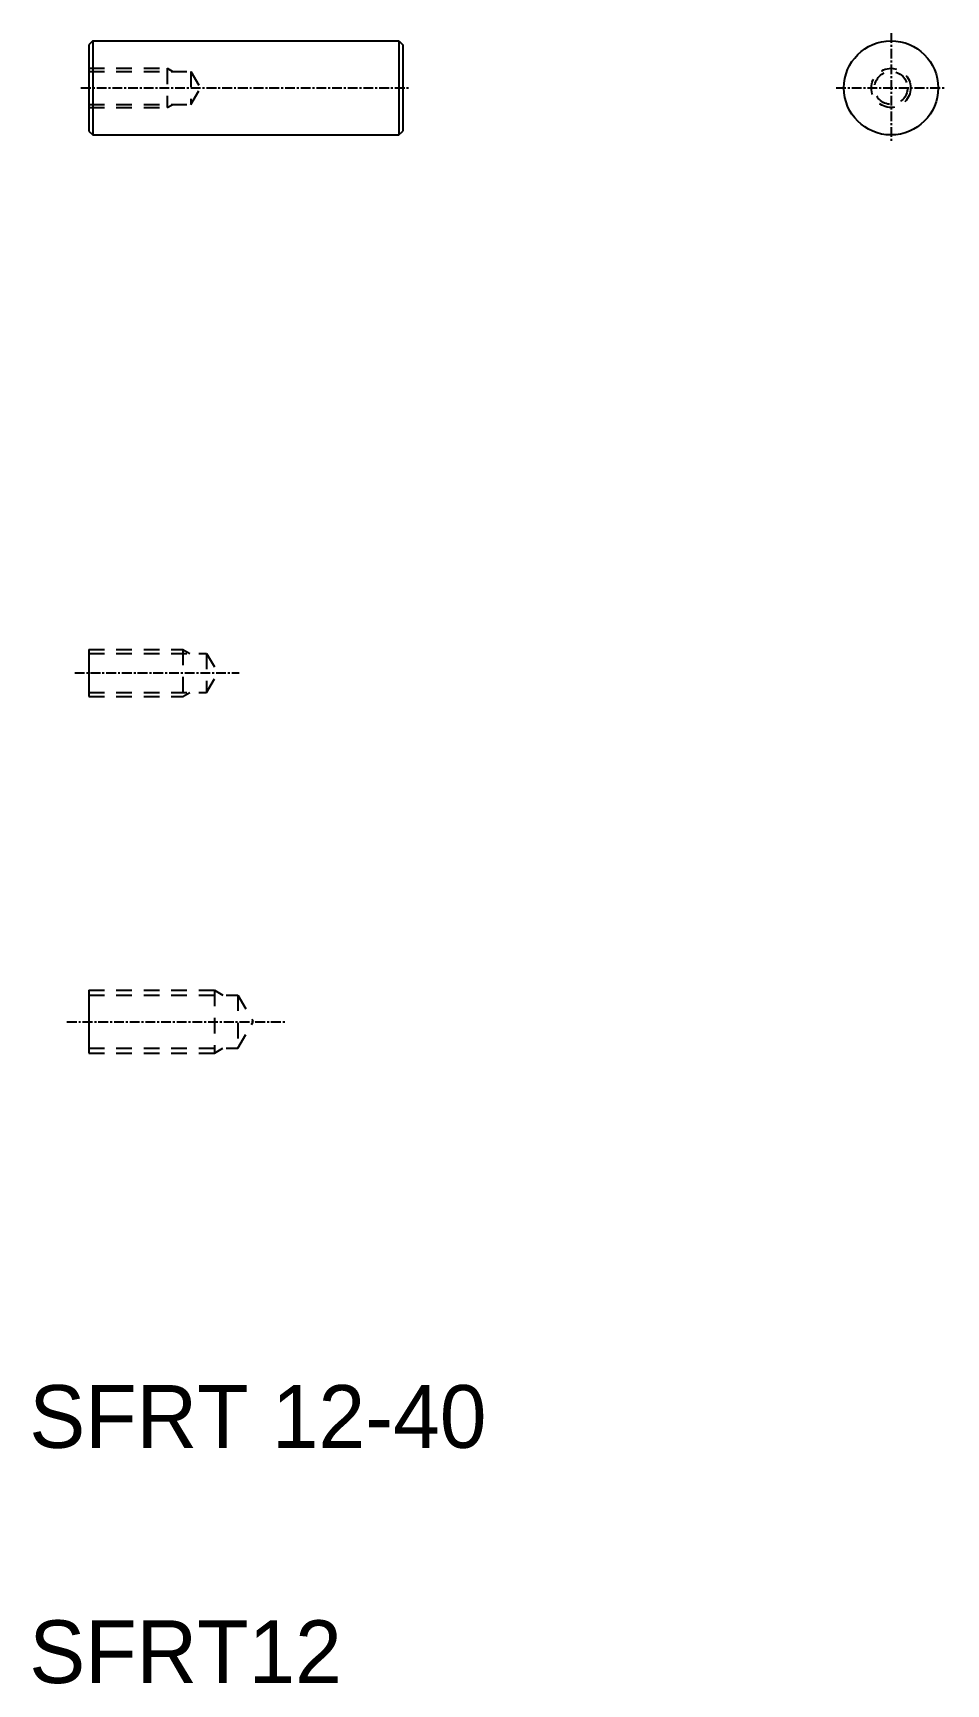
# Model space of a CAD drawing. Extents: x 73 to 189, y 76 to 286.
import ezdxf

# ---------------------------------------------------------------- set-up
doc = ezdxf.new("R2010")
doc.units = 0
doc.linetypes.add('CENTER', pattern=[2, 1.25, -0.25, 0.25, -0.25])
doc.linetypes.add('DASHED', pattern=[3.5, 2, -1.5])
doc.layers.get('0').update_dxf_attribs({"linetype": 'CONTINUOUS'})
doc.layers.add('CENTER', color=1, linetype='CENTER')

msp = doc.modelspace()

# ---------------------------------------------------------------- linework, layer by layer
at = {"color": 7, "linetype": 'CONTINUOUS'}
for p, q in [((80.53, 285.41), (80.03, 284.91)), ((80.03, 284.91), (80.03, 273.91)), ((80.53, 285.41), (80.53, 273.41)), ((80.53, 285.41), (119.53, 285.41)), ((119.53, 285.41), (119.53, 273.41)), ((119.53, 285.41), (120.03, 284.91)), ((120.03, 284.91), (120.03, 273.91)), ((80.03, 273.91), (80.53, 273.41)), ((119.53, 273.41), (120.03, 273.91)), ((80.53, 273.41), (119.53, 273.41)), ((80.03, 207.81), (80.03, 201.81)), ((80.03, 164.34), (80.03, 156.34))]:
    msp.add_line(p, q, dxfattribs=at)
for p, q in [((120.03, 282.16), (120.03, 282.16)), ((120.03, 279.41), (120.03, 279.41))]:
    msp.add_line(p, q)
at = {"color": 3, "linetype": 'DASHED'}
for p, q in [((80.03, 281.91), (90.03, 281.91)), ((80.03, 281.51), (93.03, 281.51)), ((90.03, 281.91), (90.03, 276.91)), ((90.03, 281.91), (90.64, 281.56)), ((93.03, 281.51), (93.03, 277.31)), ((93.03, 281.51), (94.24, 279.41)), ((93.03, 277.31), (94.24, 279.41)), ((80.03, 277.31), (93.03, 277.31)), ((80.03, 276.91), (90.03, 276.91)), ((90.03, 276.91), (90.64, 277.26)), ((80.03, 207.81), (92.03, 207.81)), ((80.03, 207.31), (95.03, 207.31)), ((92.03, 207.81), (92.03, 201.81)), ((92.03, 207.81), (92.9, 207.31)), ((95.03, 207.31), (96.48, 204.81)), ((95.03, 207.31), (95.03, 202.31)), ((95.03, 202.31), (96.48, 204.81)), ((80.03, 202.31), (95.03, 202.31)), ((92.03, 201.81), (92.9, 202.31)), ((80.03, 201.81), (92.03, 201.81)), ((80.03, 164.34), (96.03, 164.34)), ((96.03, 164.34), (96.03, 156.34)), ((96.03, 164.34), (97.11, 163.71)), ((80.03, 163.71), (99.03, 163.71)), ((99.03, 163.71), (100.98, 160.34)), ((99.03, 163.71), (99.03, 156.96)), ((99.03, 156.96), (100.98, 160.34)), ((80.03, 156.96), (99.03, 156.96)), ((80.03, 156.34), (96.03, 156.34)), ((96.03, 156.34), (97.11, 156.96))]:
    msp.add_line(p, q, dxfattribs=at)
at = {"color": 7, "linetype": 'CONTINUOUS'}
msp.add_circle((182.25, 279.41), 6, dxfattribs=at)
at = {"color": 3, "linetype": 'DASHED'}
for radius in [2.5, 2.1]:
    msp.add_circle((182.25, 279.41), radius, dxfattribs=at)
at = {"layer": 'CENTER', "color": 1, "linetype": 'CENTER'}
for p, q in [((182.25, 286.41), (182.25, 272.41)), ((79.03, 279.41), (121.03, 279.41)), ((175.25, 279.41), (189.25, 279.41)), ((78.25, 204.81), (99.18, 204.81)), ((77.24, 160.34), (105.15, 160.34))]:
    msp.add_line(p, q, dxfattribs=at)

# ---------------------------------------------------------------- texts
for s, p in [('SFRT 12-40', (72.44, 106)), ('SFRT12', (72.44, 76))]:
    msp.add_text(s, height=8).set_placement(p)

doc.saveas('drawing.dxf')
